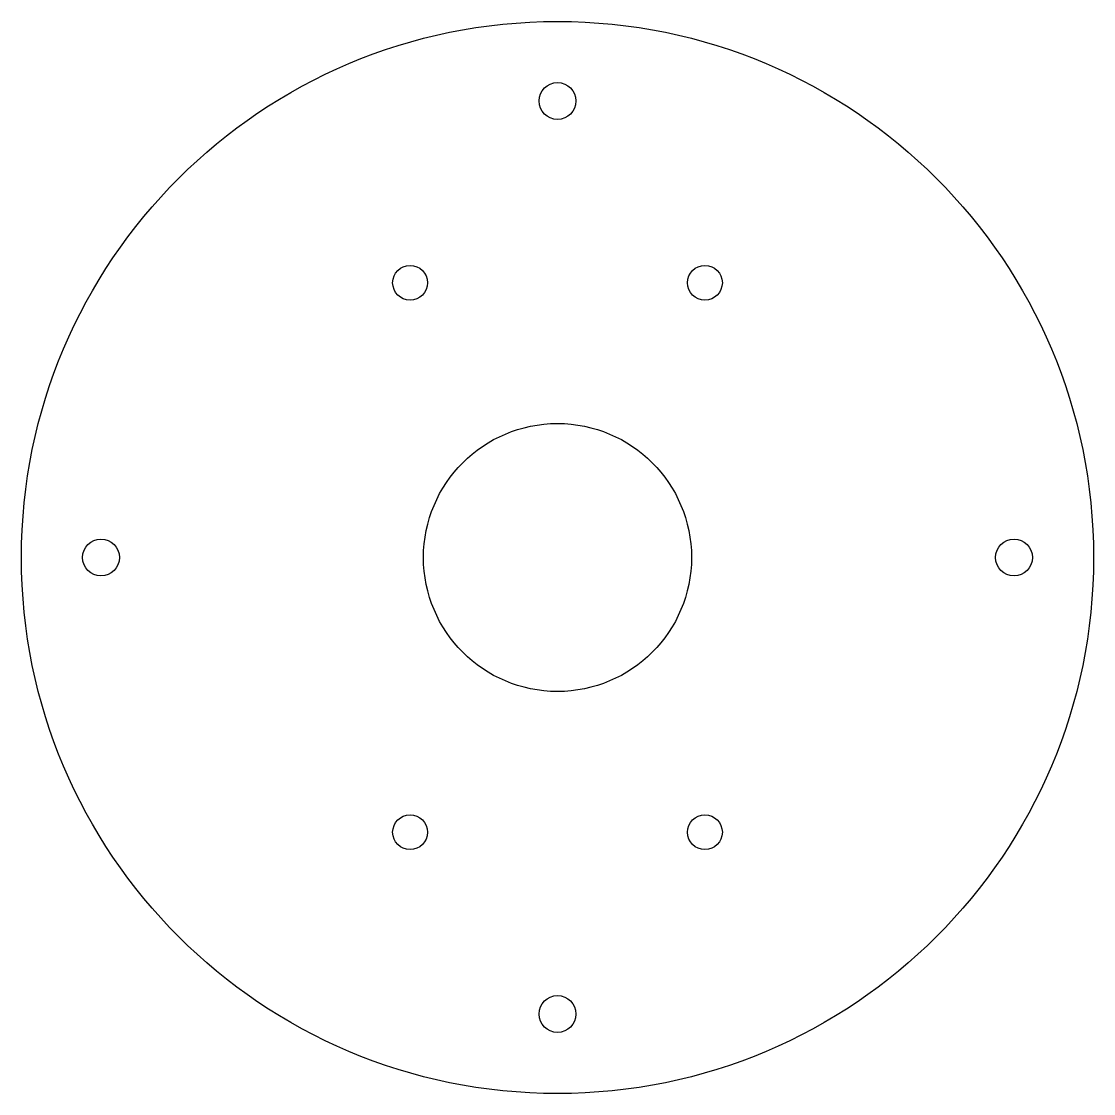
# Model space of a CAD drawing. Header units: millimetres. Extents: x 20 to 180, y 20 to 180.
import ezdxf

# ---------------------------------------------------------------- set-up
doc = ezdxf.new("R2010")
doc.units = ezdxf.units.MM

msp = doc.modelspace()

# ---------------------------------------------------------------- linework, layer by layer
at = {"color": 7, "linetype": 'Continuous', "lineweight": 25}
for centre, radius in [((100, 100), 80), ((100, 168.13), 2.75), ((78, 141), 2.6), ((122, 141), 2.6), ((100, 100), 20), ((31.87, 100), 2.75), ((168.13, 100), 2.75), ((78, 59), 2.6), ((122, 59), 2.6), ((100, 31.87), 2.75)]:
    msp.add_circle(centre, radius, dxfattribs=at)

doc.saveas('drawing.dxf')
